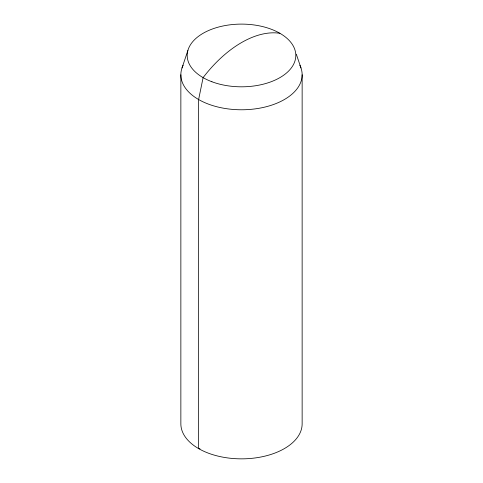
<?xml version="1.0" encoding="UTF-8"?>
<svg xmlns="http://www.w3.org/2000/svg" width="483" height="483" viewBox="0 0 483 483"><rect width="100%" height="100%" fill="white"/><g stroke="black" fill="none" stroke-linecap="round" stroke-linejoin="round"><path stroke-width="0.72" d="M182.025 67.94L187.863 50.552M300.975 67.94L296.314 54.187M302.141 74.768L302.141 423.839A60.641 35.011 0 0 1 241.5 458.85A60.641 35.011 0 0 1 180.859 423.839L180.859 74.768M279.899 33.291A101.4 58.546 -60 0 0 203.101 77.63L198.622 99.528L198.622 448.598A110.166 63.605 -60 0 0 199.98 448.822M299.865 65.265A60.641 35.011 0 0 1 241.5 109.78A60.641 35.011 0 0 1 183.135 65.265M211.922 81.754A54.301 31.353 0 0 0 295.729 57.103A54.301 31.353 0 0 0 216.849 27.525A54.301 31.353 0 0 0 211.922 81.754"/></g></svg>
